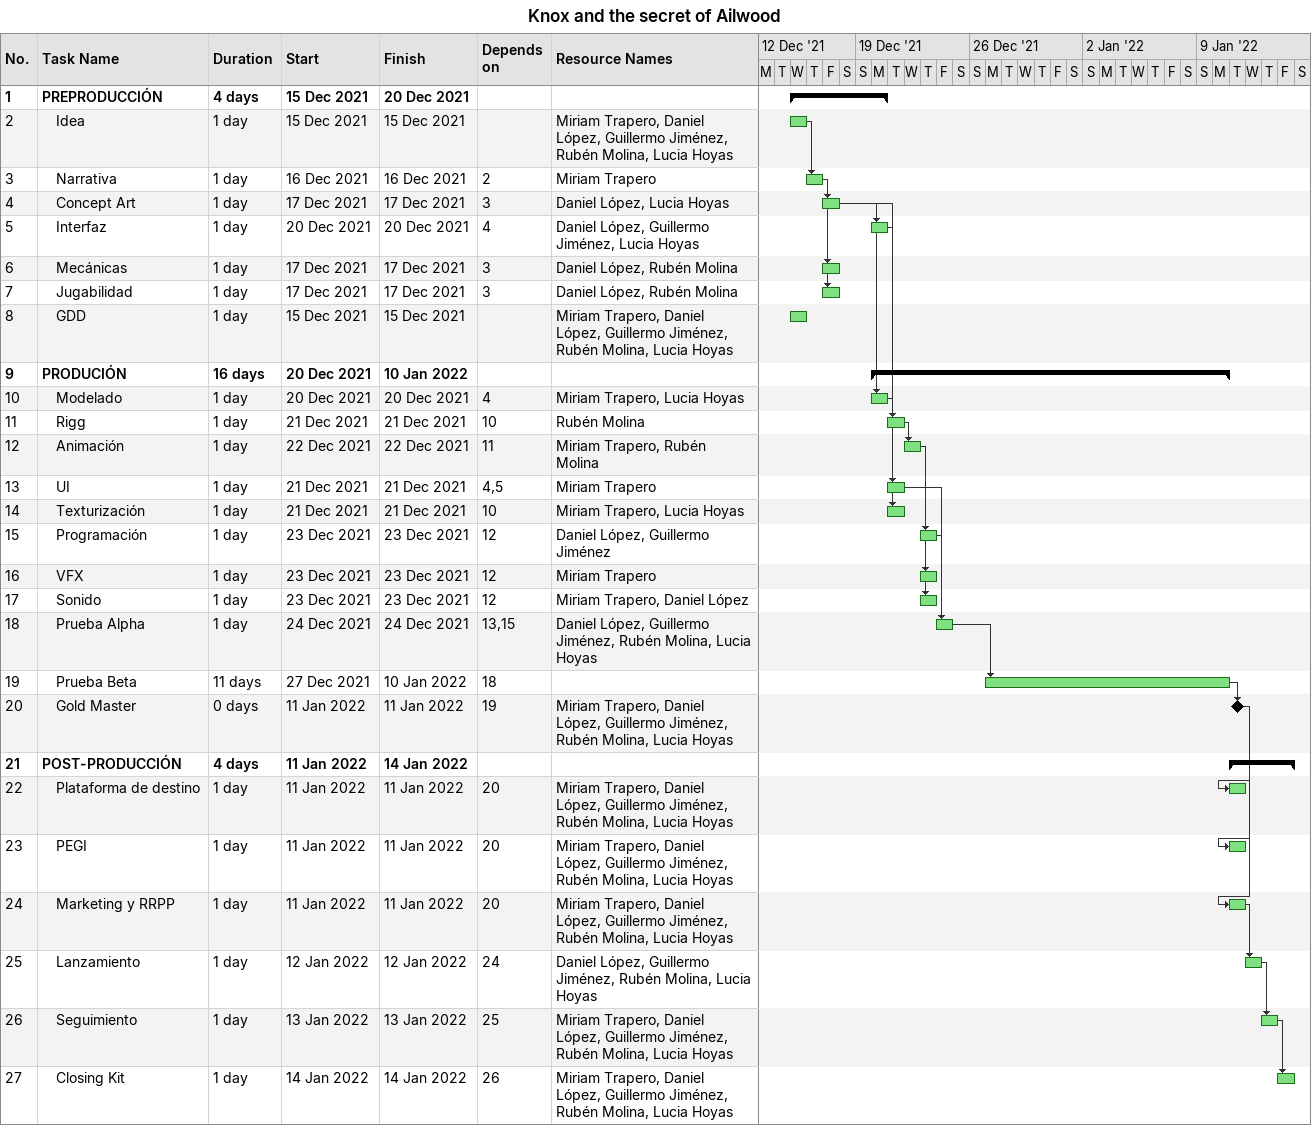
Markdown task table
Knox and the secret of Ailwood

| ID | Level | Task | Duration | Start | Finish | Predecessors | Resources |
|---|---|---|---|---|---|---|---|
| 1 | 1 | **PREPRODUCCIÓN** | 4d | 2021-12-15 | 2021-12-20 |  |  |
| 2 | 2 | Idea | 1d | 2021-12-15 | 2021-12-15 |  | Miriam Trapero, Daniel López, Guillermo Jiménez, Rubén Molina, Lucia Hoyas |
| 3 | 2 | Narrativa | 1d | 2021-12-16 | 2021-12-16 | 2 | Miriam Trapero |
| 4 | 2 | Concept Art | 1d | 2021-12-17 | 2021-12-17 | 3 | Daniel López, Lucia Hoyas |
| 5 | 2 | Interfaz | 1d | 2021-12-20 | 2021-12-20 | 4 | Daniel López, Guillermo Jiménez, Lucia Hoyas |
| 6 | 2 | Mecánicas | 1d | 2021-12-17 | 2021-12-17 | 3 | Daniel López, Rubén Molina |
| 7 | 2 | Jugabilidad | 1d | 2021-12-17 | 2021-12-17 | 3 | Daniel López, Rubén Molina |
| 8 | 2 | GDD | 1d | 2021-12-15 | 2021-12-15 |  | Miriam Trapero, Daniel López, Guillermo Jiménez, Rubén Molina, Lucia Hoyas |
| 9 | 1 | **PRODUCIÓN** | 16d | 2021-12-20 | 2022-01-10 |  |  |
| 10 | 2 | Modelado | 1d | 2021-12-20 | 2021-12-20 | 4 | Miriam Trapero, Lucia Hoyas |
| 11 | 2 | Rigg | 1d | 2021-12-21 | 2021-12-21 | 10 | Rubén Molina |
| 12 | 2 | Animación | 1d | 2021-12-22 | 2021-12-22 | 11 | Miriam Trapero, Rubén Molina |
| 13 | 2 | UI | 1d | 2021-12-21 | 2021-12-21 | 4, 5 | Miriam Trapero |
| 14 | 2 | Texturización | 1d | 2021-12-21 | 2021-12-21 | 10 | Miriam Trapero, Lucia Hoyas |
| 15 | 2 | Programación | 1d | 2021-12-23 | 2021-12-23 | 12 | Daniel López, Guillermo Jiménez |
| 16 | 2 | VFX | 1d | 2021-12-23 | 2021-12-23 | 12 | Miriam Trapero |
| 17 | 2 | Sonido | 1d | 2021-12-23 | 2021-12-23 | 12 | Miriam Trapero, Daniel López |
| 18 | 2 | Prueba Alpha | 1d | 2021-12-24 | 2021-12-24 | 13, 15 | Daniel López, Guillermo Jiménez, Rubén Molina, Lucia Hoyas |
| 19 | 2 | Prueba Beta | 11d | 2021-12-27 | 2022-01-10 | 18 |  |
| 20 | 2 | Gold Master | 0d | 2022-01-11 | 2022-01-11 | 19 | Miriam Trapero, Daniel López, Guillermo Jiménez, Rubén Molina, Lucia Hoyas |
| 21 | 1 | **POST-PRODUCCIÓN** | 4d | 2022-01-11 | 2022-01-14 |  |  |
| 22 | 2 | Plataforma de destino | 1d | 2022-01-11 | 2022-01-11 | 20 | Miriam Trapero, Daniel López, Guillermo Jiménez, Rubén Molina, Lucia Hoyas |
| 23 | 2 | PEGI | 1d | 2022-01-11 | 2022-01-11 | 20 | Miriam Trapero, Daniel López, Guillermo Jiménez, Rubén Molina, Lucia Hoyas |
| 24 | 2 | Marketing y RRPP | 1d | 2022-01-11 | 2022-01-11 | 20 | Miriam Trapero, Daniel López, Guillermo Jiménez, Rubén Molina, Lucia Hoyas |
| 25 | 2 | Lanzamiento | 1d | 2022-01-12 | 2022-01-12 | 24 | Daniel López, Guillermo Jiménez, Rubén Molina, Lucia Hoyas |
| 26 | 2 | Seguimiento | 1d | 2022-01-13 | 2022-01-13 | 25 | Miriam Trapero, Daniel López, Guillermo Jiménez, Rubén Molina, Lucia Hoyas |
| 27 | 2 | Closing Kit | 1d | 2022-01-14 | 2022-01-14 | 26 | Miriam Trapero, Daniel López, Guillermo Jiménez, Rubén Molina, Lucia Hoyas |
